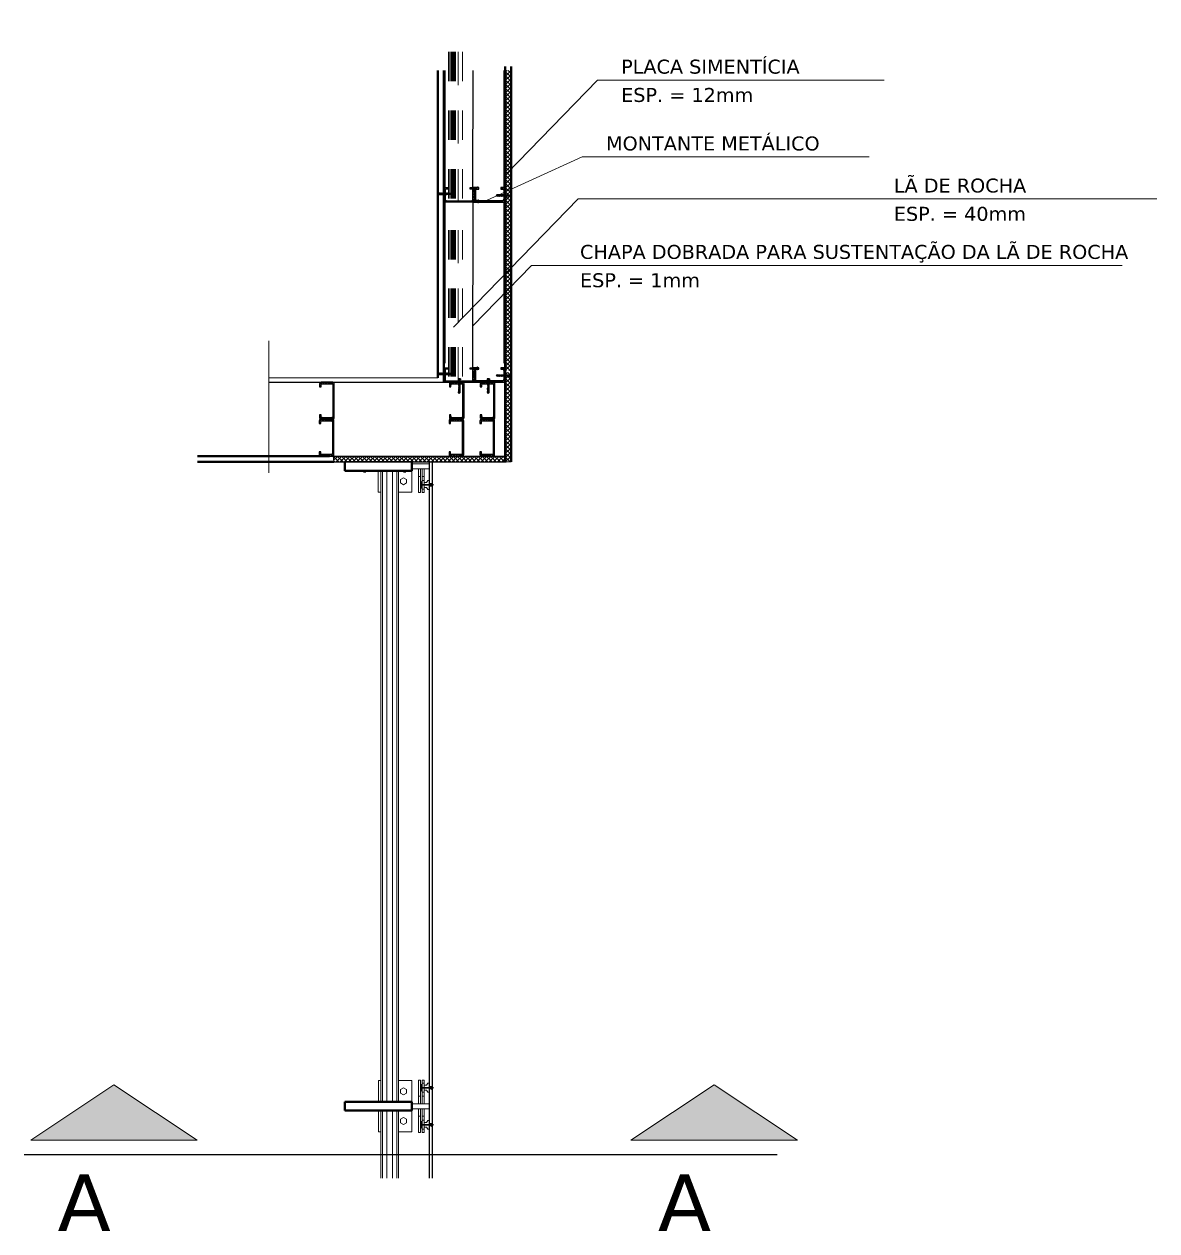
# Model space of a CAD drawing. Header units: millimetres. Extents: x 908.4 to 963.4, y 274.9 to 316.3.
# Drawn here: x 950.08 to 953.948, y 293.958 to 298.079 of the extents above; entities that cross this region are included whole.
import ezdxf

# ---------------------------------------------------------------- set-up
doc = ezdxf.new("R2010")
doc.units = ezdxf.units.MM
doc.header["$LTSCALE"] = 10
for name, pattern in [('BORDERX2', [3.5, 1, -0.5, 1, -0.5, 0, -0.5]), ('DASHDOT', [25.4, 12.7, -6.35, 0, -6.35]), ('HIDDEN', [9.525, 6.35, -3.175])]:
    doc.linetypes.add(name, pattern=pattern)
doc.layers.get('0').update_dxf_attribs({"color": 90})
for name, color, linetype, lineweight in [('CINZA', 252, 'Continuous', 13), ('COTA', 90, 'Continuous', 9), ('HACHT', 90, 'Continuous', 9), ('linha estutura', 252, 'Continuous', 13), ('pn 02', 16, 'Continuous', 20), ('pn 04', 130, 'Continuous', 40), ('PN-03', 180, 'Continuous', 30)]:
    doc.layers.add(name, color=color, linetype=linetype, lineweight=lineweight)
for name, color, linetype in [('ESTRUCTURA', 90, 'Continuous'), ('pn 05', 50, 'Continuous'), ('pn 06', 1, 'Continuous'), ('VIDRO', 140, 'Continuous')]:
    doc.layers.add(name, color=color, linetype=linetype)
doc.styles.add('cotanivel', font='verdana.TTF', dxfattribs={"height": 3})
pattern_1 = [(45, (797.391003, 285.470744), (-0.0070710678, 0.0070710678), []), (135, (797.391003, 285.470744), (-0.0070710678, -0.0070710678), [])]

# ---------------------------------------------------------------- blocks, each defined once
blk = doc.blocks.new('TA-LARGO')
at = {"color": 7, "linetype": 'HIDDEN'}
for p, q in [((-3.4, 3), (-4, 2.7)), ((-4, 2.7), (-4, 0.4)), ((-3.4, 0), (-4, 0.4)), ((3.4, 3), (-3.4, 3)), ((3.4, 0), (-3.4, 0)), ((-2, 2.7), (-2, 0.4)), ((-2, 0), (-2, -0.7)), ((2, 2.6), (2, 0.3)), ((3.4, 3), (4, 2.6)), ((3.4, 0), (4, 0.3)), ((4, 2.6), (4, 0.3)), ((-2, -0.7), (-3, -0.9)), ((-2, -1.4), (-3, -0.9)), ((-2, -1.4), (-0.2, -0.8)), ((2.1, 0), (2.1, -1.3))]:
    blk.add_line(p, q, dxfattribs=at)
at = {"color": 7}
for p, q in [((-3.3, -39.6), (1.9, -37.9)), ((2.9, -38.4), (-3.3, -39.6)), ((-2.2, -40.1), (-3.3, -39.6)), ((-3.3, -41.7), (1.9, -40)), ((2.9, -40.6), (-3.3, -41.7)), ((-3.2, -22.4), (2, -20.7)), ((3, -21.2), (-3.2, -22.4)), ((-2.1, -22.9), (-3.2, -22.4)), ((-3.2, -24.5), (2, -22.8)), ((3, -23.4), (-3.2, -24.5)), ((-2.1, -25.1), (-3.2, -24.5)), ((-3.2, -26.7), (2, -25)), ((3, -25.5), (-3.2, -26.7)), ((-2.1, -27.2), (-3.2, -26.7)), ((-3.2, -28.8), (2, -27.1)), ((3, -27.7), (-3.2, -28.8)), ((-2.2, -29.4), (-3.2, -28.8)), ((-3.2, -31), (1.9, -29.3)), ((3, -29.8), (-3.2, -31)), ((3, -29.8), (-3.2, -31)), ((-3.2, -33.1), (1.9, -31.4)), ((3, -32), (-3.2, -33.1)), ((-3.2, -35.3), (1.9, -33.6)), ((2.9, -34.1), (-3.2, -35.3)), ((-2.2, -35.8), (-3.2, -35.3)), ((-3.2, -37.4), (1.9, -35.7)), ((2.9, -36.3), (-3.2, -37.4)), ((-2.2, -38), (-3.2, -37.4)), ((-3.1, -5.2), (2.1, -3.5)), ((3.1, -4), (-3.1, -5.2)), ((-3.1, -7.3), (2.1, -5.6)), ((3.1, -6.2), (-3.1, -7.3)), ((-2, -7.9), (-3.1, -7.3)), ((-3.1, -9.5), (2.1, -7.8)), ((3.1, -8.3), (-3.1, -9.5)), ((-2, -10), (-3.1, -9.5)), ((-3.1, -11.6), (2.1, -9.9)), ((3.1, -10.5), (-3.1, -11.6)), ((-2.1, -12.2), (-3.1, -11.6)), ((-3.1, -13.8), (2, -12.1)), ((3.1, -12.6), (-3.1, -13.8)), ((-2.1, -14.3), (-3.1, -13.8)), ((-3.1, -15.9), (2, -14.2)), ((3.1, -14.8), (-3.1, -15.9)), ((3.1, -14.8), (-3.1, -15.9)), ((-3.1, -18.1), (2, -16.4)), ((3, -16.9), (-3.1, -18.1)), ((-3.1, -20.2), (2, -18.5)), ((3, -19.1), (-3.1, -20.2)), ((-2.1, -20.8), (-3.1, -20.2)), ((-3, -3), (2.1, -1.3)), ((3.1, -1.9), (-3, -3)), ((3.1, -1.9), (-3, -3)), ((-2.1, -27.2), (-2.2, -28.5)), ((-2.2, -29.4), (3, -27.7)), ((-2.2, -29.4), (-2.2, -30.6)), ((-2.2, -31.5), (3, -29.8)), ((3, -32), (-2.2, -33.7)), ((-2.2, -33.7), (-2.2, -34.9)), ((-2.2, -35.8), (2.9, -34.1)), ((-2.2, -35.8), (-2.2, -37.1)), ((-2.2, -38), (2.9, -36.3)), ((-2.2, -38), (-2.2, -39.2)), ((-2.2, -40.1), (2.9, -38.4)), ((-2.2, -40.1), (-2.2, -41.4)), ((-2.2, -42.3), (2.9, -40.6)), ((-2, -10), (-2.1, -11.3)), ((-2.1, -12.2), (3.1, -10.5)), ((-2.1, -12.2), (-2.1, -13.4)), ((-2.1, -14.3), (3.1, -12.6)), ((-2.1, -14.3), (-2.1, -15.6)), ((-2.1, -16.5), (3.1, -14.8)), ((3, -16.9), (-2.1, -18.6)), ((-2.1, -18.6), (-2.1, -19.9)), ((-2.1, -20.8), (3, -19.1)), ((-2.1, -20.8), (-2.1, -22)), ((-2.1, -22.9), (3, -21.2)), ((-2.1, -22.9), (-2.1, -24.2)), ((-2.1, -25.1), (3, -23.4)), ((-2.1, -25.1), (-2.1, -26.3)), ((-2.1, -27.2), (3, -25.5)), ((-2, -1.4), (-2, -2.7)), ((-2, -3.6), (3.1, -1.9)), ((3.1, -4), (-2, -5.7)), ((-2, -5.7), (-2, -7)), ((-2, -7.9), (3.1, -6.2)), ((-2, -7.9), (-2, -9.1)), ((-2, -10), (3.1, -8.3)), ((1.9, -28.2), (1.9, -29.3)), ((3, -29.8), (1.9, -29.3)), ((1.9, -30.2), (1.9, -31.4)), ((1.9, -31.4), (3, -32)), ((1.9, -32.3), (1.9, -33.6)), ((1.9, -33.6), (2.9, -34.1)), ((1.9, -34.5), (1.9, -35.7)), ((2.9, -36.3), (1.9, -35.7)), ((1.9, -36.6), (1.9, -37.9)), ((2.9, -38.4), (1.9, -37.9)), ((1.9, -38.8), (1.9, -40)), ((2.9, -40.6), (1.9, -40)), ((1.9, -41.1), (1.9, -42.2)), ((2, -10.8), (2, -12.1)), ((3.1, -12.6), (2, -12.1)), ((2, -13.1), (2, -14.2)), ((3.1, -14.8), (2, -14.2)), ((2, -15.1), (2, -16.4)), ((2, -16.4), (3, -16.9)), ((2, -17.3), (2, -18.5)), ((2, -18.5), (3, -19.1)), ((2, -19.4), (2, -20.7)), ((3, -21.2), (2, -20.7)), ((2, -21.6), (2, -22.8)), ((3, -23.4), (2, -22.8)), ((2, -23.7), (2, -25)), ((3, -25.5), (2, -25)), ((2, -26), (2, -27.1)), ((3, -27.7), (2, -27.1)), ((3.1, -1.9), (2.1, -1.3)), ((2.1, -2.2), (2.1, -3.5)), ((2.1, -3.5), (3.1, -4)), ((2.1, -4.4), (2.1, -5.6)), ((2.1, -5.6), (3.1, -6.2)), ((2.1, -6.5), (2.1, -7.8)), ((3.1, -8.3), (2.1, -7.8)), ((2.1, -8.7), (2.1, -9.9)), ((3.1, -10.5), (2.1, -9.9)), ((-2.2, -42.3), (-3.3, -41.7)), ((-3.3, -43.9), (1.9, -42.2)), ((2.9, -42.7), (-3.3, -43.9)), ((-2.3, -44.4), (-3.3, -43.9)), ((-2.3, -44.4), (2.9, -42.7)), ((-2.3, -44.4), (-2.3, -44.9)), ((-0.2, -47), (-2.3, -44.9)), ((-2.2, -42.3), (-2.2, -43.5)), ((-0.2, -47), (1.8, -44.9)), ((1.9, -43.1), (1.8, -44.9)), ((2.9, -42.7), (1.9, -42.2))]:
    blk.add_line(p, q, dxfattribs=at)
at = {"linetype": 'HIDDEN'}
for p, q in [((-0.2, -0.8), (-3, -0.9)), ((-2, -0.7), (-0.2, -0.8))]:
    blk.add_line(p, q, dxfattribs=at)
at = {"color": 7}
for points in [[(-2.2, -33.7), (-3.2, -33.1), (-2.2, -32.8), (-2.2, -31.5), (-3.2, -31), (-2.2, -30.6)], [(-2, -5.7), (-3.1, -5.2), (-2, -4.8), (-2, -3.6), (-3, -3), (-2, -2.7)], [(-2.1, -18.6), (-3.1, -18.1), (-2.1, -17.7), (-2.1, -16.5), (-3.1, -15.9), (-2.1, -15.6)]]:
    blk.add_lwpolyline(points, dxfattribs=at)
at = {"color": 7, "linetype": 'HIDDEN'}
for centre, radius, start, end in [((-3, 1.4), 1.63, 51.9056, 127.6634), ((-3, 1.6), 1.63, 231.9056, 307.6634), ((0, -3), 6, 70.3133, 109.2557), ((0, 6), 6, 250.3133, 289.2557), ((3, 1.4), 1.63, 51.9056, 127.6634), ((3, 1.6), 1.63, 231.9056, 307.6634)]:
    blk.add_arc(centre, radius, start, end, dxfattribs=at)

msp = doc.modelspace()

# ---------------------------------------------------------------- hatches: boundary and pattern name
at = {"layer": 'CINZA'}
h = msp.add_hatch(dxfattribs=at)
h.set_pattern_fill('_USER', color=256, scale=0.01, angle=45, style=0, double=1, pattern_type=0)
h.set_pattern_definition(pattern_1)
h.paths.add_polyline_path([(951.7427, 297.9207), (951.7227, 297.9207), (951.7227, 297.5921), (951.7427, 297.5921)])
h = msp.add_hatch(dxfattribs=at)
h.set_pattern_fill('_USER', color=256, scale=0.01, angle=45, style=0, double=1, pattern_type=0)
h.set_pattern_definition(pattern_1)
h.paths.add_polyline_path([(951.7427, 297.5921), (951.7227, 297.5921), (951.7227, 297.4954), (951.7232, 297.4954), (951.7238, 297.4964), (951.7241, 297.4954), (951.7254, 297.4953), (951.7259, 297.4964), (951.7262, 297.4953), (951.7275, 297.4953), (951.7281, 297.4964), (951.7284, 297.4953), (951.7297, 297.4953), (951.7302, 297.4963), (951.7305, 297.4953), (951.7318, 297.4953), (951.7324, 297.4963), (951.7327, 297.4953), (951.734, 297.4952), (951.7345, 297.4963), (951.7348, 297.4952), (951.7361, 297.4952), (951.7367, 297.4963), (951.737, 297.4952), (951.7383, 297.4952), (951.7393, 297.4972), (951.7427, 297.4972)])
h.paths.add_polyline_path([(951.7427, 297.4892), (951.7396, 297.4892), (951.7396, 297.4911), (951.7383, 297.4911), (951.7378, 297.4901), (951.7374, 297.4911), (951.7362, 297.4911), (951.7356, 297.4901), (951.7353, 297.4911), (951.734, 297.4911), (951.7335, 297.4901), (951.7331, 297.4912), (951.7319, 297.4912), (951.7313, 297.4901), (951.731, 297.4912), (951.7297, 297.4912), (951.7292, 297.4902), (951.7288, 297.4912), (951.7276, 297.4912), (951.727, 297.4902), (951.7267, 297.4912), (951.7254, 297.4912), (951.7249, 297.4902), (951.7245, 297.4913), (951.7233, 297.4913), (951.7227, 297.4902), (951.7227, 297.4757), (951.7227, 296.8954), (951.7232, 296.8954), (951.7238, 296.8964), (951.7241, 296.8954), (951.7254, 296.8953), (951.7259, 296.8964), (951.7262, 296.8953), (951.7275, 296.8953), (951.7281, 296.8964), (951.7284, 296.8953), (951.7297, 296.8953), (951.7302, 296.8963), (951.7305, 296.8953), (951.7318, 296.8953), (951.7324, 296.8963), (951.7327, 296.8953), (951.734, 296.8952), (951.7345, 296.8963), (951.7348, 296.8952), (951.7361, 296.8952), (951.7367, 296.8963), (951.737, 296.8952), (951.7383, 296.8952), (951.7393, 296.8972), (951.7427, 296.8972)])
h = msp.add_hatch(dxfattribs=at)
h.set_pattern_fill('_USER', color=256, scale=0.01, angle=45, style=0, double=1, pattern_type=0)
h.set_pattern_definition([(45, (797.391003, 285.483744), (-0.0070710678, 0.0070710678), []), (135, (797.391003, 285.483744), (-0.0070710678, -0.0070710678), [])])
h.paths.add_polyline_path([(951.7427, 296.8945), (951.7427, 296.8946), (951.7426, 296.8878), (951.7425, 296.8876, -0.068865), (951.7423, 296.8872), (951.74, 296.8872, -0.068865), (951.7398, 296.8876), (951.7396, 296.8878), (951.7396, 296.8891), (951.7383, 296.8891), (951.7378, 296.8881), (951.7374, 296.8891), (951.7362, 296.8891), (951.7356, 296.8881), (951.7353, 296.8891), (951.734, 296.8891), (951.7335, 296.8881), (951.7331, 296.8892), (951.7319, 296.8892), (951.7313, 296.8881), (951.731, 296.8892), (951.7297, 296.8892), (951.7292, 296.8882), (951.7288, 296.8892), (951.7276, 296.8892), (951.727, 296.8882), (951.7254, 296.8933), (951.7241, 296.8934), (951.7254, 296.8892), (951.7249, 296.8882), (951.7245, 296.8893), (951.7233, 296.8893), (951.7227, 296.8882), (951.7227, 296.8737), (951.7227, 296.6707), (951.7227, 296.5837), (951.7427, 296.5837)])
for points in [[(950.6713, 294.2673), (950.3867, 294.4567), (950.1022, 294.2673)], [(952.7216, 294.2673), (952.437, 294.4567), (952.1524, 294.2673)]]:
    msp.add_hatch(color=256, dxfattribs=at).paths.add_polyline_path(points)
at = {"layer": 'HACHT'}
h = msp.add_hatch(dxfattribs=at)
h.set_pattern_fill('STEEL', color=256, scale=0.002, style=0)
h.set_pattern_definition([(135, (1105.8444587, 286.043673), (0.00449012806, 0.00449012806), []), (135, (1105.8444587, 286.046848), (0.00449012806, 0.00449012806), [])])
h.paths.add_polyline_path([(951.5177, 297.5207), (951.5277, 297.5207), (951.5277, 297.5157), (951.5227, 297.5157, 0.414214), (951.5177, 297.5107), (951.5177, 297.4807, 0.414214), (951.5227, 297.4757), (951.6077, 297.4757, 0.414214), (951.6127, 297.4807), (951.6127, 297.5107, 0.414214), (951.6077, 297.5157), (951.6027, 297.5157), (951.6027, 297.5207), (951.6127, 297.5207, -0.414214), (951.6177, 297.5157), (951.6177, 297.4757, -0.414214), (951.6127, 297.4707), (951.5177, 297.4707, -0.414214), (951.5127, 297.4757), (951.5127, 297.5157, -0.414214)])
h = msp.add_hatch(dxfattribs=at)
h.set_pattern_fill('STEEL', color=256, scale=0.002, style=0)
h.set_pattern_definition([(45, (797.391003, 286.043673), (-0.00449012806, 0.00449012806), []), (45, (797.391003, 286.046848), (-0.00449012806, 0.00449012806), [])])
h.paths.add_polyline_path([(951.7177, 297.4807, -0.414214), (951.7127, 297.4757), (951.6277, 297.4757, -0.414214), (951.6227, 297.4807), (951.6227, 297.5107, -0.414214), (951.6277, 297.5157), (951.6327, 297.5157), (951.6327, 297.5207), (951.6227, 297.5207, 0.414214), (951.6177, 297.5157), (951.6177, 297.4757, 0.414214), (951.6227, 297.4707), (951.7177, 297.4707, 0.414214), (951.7227, 297.4757), (951.7227, 297.5157, 0.414214), (951.7177, 297.5207), (951.7077, 297.5207), (951.7077, 297.5157), (951.7127, 297.5157, -0.414214), (951.7177, 297.5107)])
h = msp.add_hatch(dxfattribs=at)
h.set_pattern_fill('STEEL', color=256, scale=0.002, style=0)
h.set_pattern_definition([(135, (1105.8444587, 285.428673), (0.00449012806, 0.00449012806), []), (135, (1105.8444587, 285.431848), (0.00449012806, 0.00449012806), [])])
h.paths.add_polyline_path([(951.5177, 296.8957, -0.414214), (951.5227, 296.9007), (951.5277, 296.9007), (951.5277, 296.9057), (951.5177, 296.9057, 0.414214), (951.5127, 296.9007), (951.5127, 296.8607, 0.414214), (951.5177, 296.8557), (951.6127, 296.8557, 0.414214), (951.6177, 296.8607), (951.6177, 296.9007, 0.414214), (951.6127, 296.9057), (951.6027, 296.9057), (951.6027, 296.9007), (951.6077, 296.9007, -0.414214), (951.6127, 296.8957), (951.6127, 296.8657, -0.414214), (951.6077, 296.8607), (951.5227, 296.8607, -0.414214), (951.5177, 296.8657)])
h = msp.add_hatch(dxfattribs=at)
h.set_pattern_fill('STEEL', color=256, scale=0.002, style=0)
h.set_pattern_definition([(45, (797.391003, 285.428673), (-0.00449012806, 0.00449012806), []), (45, (797.391003, 285.431848), (-0.00449012806, 0.00449012806), [])])
h.paths.add_polyline_path([(951.7177, 296.8657, -0.414214), (951.7127, 296.8607), (951.6277, 296.8607, -0.414214), (951.6227, 296.8657), (951.6227, 296.8957, -0.414214), (951.6277, 296.9007), (951.6327, 296.9007), (951.6327, 296.9057), (951.6227, 296.9057, 0.414214), (951.6177, 296.9007), (951.6177, 296.8607, 0.414214), (951.6227, 296.8557), (951.7177, 296.8557, 0.414214), (951.7227, 296.8607), (951.7227, 296.9007, 0.414214), (951.7177, 296.9057), (951.7077, 296.9057), (951.7077, 296.9007), (951.7127, 296.9007, -0.414214), (951.7177, 296.8957)])
h = msp.add_hatch(dxfattribs=at)
h.set_pattern_fill('STEEL', color=256, scale=0.002, angle=90, style=0)
h.set_pattern_definition([(135, (797.4373456, 285.542744), (-0.00449012806, -0.00449012806), []), (135, (797.4341706, 285.542744), (-0.00449012806, -0.00449012806), [])])
h.paths.add_polyline_path([(951.1341, 296.8557), (951.0941, 296.8557, 0.414214), (951.0891, 296.8507), (951.0891, 296.8407), (951.0941, 296.8407), (951.0941, 296.8457, -0.414214), (951.0991, 296.8507), (951.1291, 296.8507, -0.414214), (951.1341, 296.8457), (951.1341, 296.7397, -0.414214), (951.1291, 296.7347), (951.0991, 296.7347, -0.414214), (951.0941, 296.7397), (951.0941, 296.7447), (951.0891, 296.7447), (951.0891, 296.7347, 0.414214), (951.0941, 296.7297), (951.1341, 296.7297, 0.414214), (951.1391, 296.7347), (951.1391, 296.8507, 0.414214)])
h = msp.add_hatch(dxfattribs=at)
h.set_pattern_fill('STEEL', color=256, scale=0.002, angle=90, style=0)
h.set_pattern_definition([(135, (797.8807084, 285.542744), (-0.00449012806, -0.00449012806), []), (135, (797.8775334, 285.542744), (-0.00449012806, -0.00449012806), [])])
h.paths.add_polyline_path([(951.5774, 296.8557), (951.5374, 296.8557, 0.414214), (951.5324, 296.8507), (951.5324, 296.8407), (951.5374, 296.8407), (951.5374, 296.8457, -0.414214), (951.5424, 296.8507), (951.5724, 296.8507, -0.414214), (951.5774, 296.8457), (951.5774, 296.7397, -0.414214), (951.5724, 296.7347), (951.5424, 296.7347, -0.414214), (951.5374, 296.7397), (951.5374, 296.7447), (951.5324, 296.7447), (951.5324, 296.7347, 0.414214), (951.5374, 296.7297), (951.5774, 296.7297, 0.414214), (951.5824, 296.7347), (951.5824, 296.8507, 0.414214)])
h = msp.add_hatch(dxfattribs=at)
h.set_pattern_fill('STEEL', color=256, scale=0.002, angle=90, style=0)
h.set_pattern_definition([(135, (797.98618, 285.542744), (-0.00449012806, -0.00449012806), []), (135, (797.983005, 285.542744), (-0.00449012806, -0.00449012806), [])])
h.paths.add_polyline_path([(951.6829, 296.8557), (951.6429, 296.8557, 0.414214), (951.6379, 296.8507), (951.6379, 296.8407), (951.6429, 296.8407), (951.6429, 296.8457, -0.414214), (951.6479, 296.8507), (951.6779, 296.8507, -0.414214), (951.6829, 296.8457), (951.6829, 296.7397, -0.414214), (951.6779, 296.7347), (951.6479, 296.7347, -0.414214), (951.6429, 296.7397), (951.6429, 296.7447), (951.6379, 296.7447), (951.6379, 296.7347, 0.414214), (951.6429, 296.7297), (951.6829, 296.7297, 0.414214), (951.6879, 296.7347), (951.6879, 296.8507, 0.414214)])
h = msp.add_hatch(dxfattribs=at)
h.set_pattern_fill('STEEL', color=256, scale=0.002, angle=90, style=0)
h.set_pattern_definition([(135, (797.436003, 285.416744), (-0.00449012806, -0.00449012806), []), (135, (797.432828, 285.416744), (-0.00449012806, -0.00449012806), [])])
h.paths.add_polyline_path([(951.1327, 296.7297), (951.0927, 296.7297, 0.414214), (951.0877, 296.7247), (951.0877, 296.7147), (951.0927, 296.7147), (951.0927, 296.7197, -0.414214), (951.0977, 296.7247), (951.1277, 296.7247, -0.414214), (951.1327, 296.7197), (951.1327, 296.6137, -0.414214), (951.1277, 296.6087), (951.0977, 296.6087, -0.414214), (951.0927, 296.6137), (951.0927, 296.6187), (951.0877, 296.6187), (951.0877, 296.6087, 0.414214), (951.0927, 296.6037), (951.1327, 296.6037, 0.414214), (951.1377, 296.6087), (951.1377, 296.7247, 0.414214)])
h = msp.add_hatch(dxfattribs=at)
h.set_pattern_fill('STEEL', color=256, scale=0.002, angle=90, style=0)
h.set_pattern_definition([(135, (797.8793656, 285.416744), (-0.00449012806, -0.00449012806), []), (135, (797.8761906, 285.416744), (-0.00449012806, -0.00449012806), [])])
h.paths.add_polyline_path([(951.5761, 296.7297), (951.5361, 296.7297, 0.414214), (951.5311, 296.7247), (951.5311, 296.7147), (951.5361, 296.7147), (951.5361, 296.7197, -0.414214), (951.5411, 296.7247), (951.5711, 296.7247, -0.414214), (951.5761, 296.7197), (951.5761, 296.6137, -0.414214), (951.5711, 296.6087), (951.5411, 296.6087, -0.414214), (951.5361, 296.6137), (951.5361, 296.6187), (951.5311, 296.6187), (951.5311, 296.6087, 0.414214), (951.5361, 296.6037), (951.5761, 296.6037, 0.414214), (951.5811, 296.6087), (951.5811, 296.7247, 0.414214)])
h = msp.add_hatch(dxfattribs=at)
h.set_pattern_fill('STEEL', color=256, scale=0.002, angle=90, style=0)
h.set_pattern_definition([(135, (797.9848374, 285.416744), (-0.00449012806, -0.00449012806), []), (135, (797.9816624, 285.416744), (-0.00449012806, -0.00449012806), [])])
h.paths.add_polyline_path([(951.6816, 296.7297), (951.6416, 296.7297, 0.414214), (951.6366, 296.7247), (951.6366, 296.7147), (951.6416, 296.7147), (951.6416, 296.7197, -0.414214), (951.6466, 296.7247), (951.6766, 296.7247, -0.414214), (951.6816, 296.7197), (951.6816, 296.6137, -0.414214), (951.6766, 296.6087), (951.6466, 296.6087, -0.414214), (951.6416, 296.6137), (951.6416, 296.6187), (951.6366, 296.6187), (951.6366, 296.6087, 0.414214), (951.6416, 296.6037), (951.6816, 296.6037, 0.414214), (951.6866, 296.6087), (951.6866, 296.7247, 0.414214)])
at = {"layer": 'linha estutura'}
h = msp.add_hatch(dxfattribs=at)
h.set_pattern_fill('_USER', color=256, scale=0.01, angle=45, style=0, double=1, pattern_type=0)
h.set_pattern_definition([(45, (745.240635, 200.308817), (-0.0070710678, 0.0070710678), []), (135, (745.240635, 200.308817), (-0.0070710678, -0.0070710678), [])])
h.paths.add_polyline_path([(951.7227, 296.6037), (951.135, 296.6037), (951.1377, 296.5837), (951.7227, 296.5837)])

# ---------------------------------------------------------------- linework, layer by layer
msp.add_line((951.1757, 296.5837), (951.1757, 296.5537))
at = {"color": 7, "linetype": 'HIDDEN'}
for p, q in [((951.2391, 296.5534), (951.2385, 296.553)), ((951.2385, 296.5507), (951.2385, 296.553)), ((951.2391, 296.5504), (951.2385, 296.5507)), ((951.2391, 296.5534), (951.2459, 296.5533)), ((951.2391, 296.5504), (951.2459, 296.5503)), ((951.2404, 296.5533), (951.2404, 296.5547)), ((951.2405, 296.5507), (951.2405, 296.553)), ((951.2445, 296.5533), (951.2445, 296.554)), ((951.2445, 296.5507), (951.2445, 296.553)), ((951.2459, 296.5533), (951.2465, 296.5529)), ((951.2459, 296.5503), (951.2465, 296.5506)), ((951.2465, 296.5506), (951.2465, 296.5529)), ((951.3757, 296.5507), (951.3758, 296.553)), ((951.3763, 296.5504), (951.3757, 296.5507)), ((951.3763, 296.5534), (951.3758, 296.553)), ((951.3763, 296.5534), (951.3832, 296.5533)), ((951.3763, 296.5504), (951.3831, 296.5503)), ((951.3776, 296.5533), (951.3777, 296.5547)), ((951.3777, 296.5507), (951.3778, 296.553)), ((951.3817, 296.5533), (951.3817, 296.554)), ((951.3817, 296.5507), (951.3818, 296.553)), ((951.3831, 296.5503), (951.3837, 296.5506)), ((951.3832, 296.5533), (951.3838, 296.5529)), ((951.3837, 296.5506), (951.3838, 296.5529))]:
    msp.add_line(p, q, dxfattribs=at)
for centre, radius, start, end in [((951.2395, 296.5517), 0.00163, 51.6056, 127.3634), ((951.2395, 296.552), 0.00163, 231.6056, 307.3634), ((951.2425, 296.5473), 0.006, 70.0133, 108.9557), ((951.2426, 296.5563), 0.006, 250.0133, 288.9557), ((951.2455, 296.5517), 0.00163, 51.6056, 127.3634), ((951.2455, 296.5519), 0.00163, 231.6056, 307.3634), ((951.3767, 296.552), 0.00163, 231.6056, 307.3634), ((951.3767, 296.5517), 0.00163, 51.6056, 127.3634), ((951.3798, 296.5563), 0.006, 250.0133, 288.9557), ((951.3797, 296.5473), 0.006, 70.0133, 108.9557), ((951.3827, 296.5519), 0.00163, 231.6056, 307.3634), ((951.3827, 296.5517), 0.00163, 51.6056, 127.3634)]:
    msp.add_arc(centre, radius, start, end, dxfattribs=at)
at = {"layer": 'CINZA'}
for p, q in [((951.5177, 297.5207), (951.5177, 297.9207)), ((951.6117, 297.5207), (951.6122, 297.9207)), ((951.6127, 297.5207), (951.6132, 297.9207)), ((951.7177, 297.5207), (951.7177, 297.9207)), ((951.6117, 297.5217), (951.6307, 297.5217)), ((951.6117, 297.5207), (951.6281, 297.5207)), ((951.6307, 297.5217), (951.6307, 297.5207)), ((951.5177, 297.4807), (951.5177, 297.5107)), ((951.7177, 297.4807), (951.7177, 297.5107)), ((951.5177, 296.9207), (951.5177, 297.4707)), ((951.6117, 296.9055), (951.6123, 297.4708)), ((951.6123, 297.4708), (951.6358, 297.4708)), ((951.6127, 296.9067), (951.6133, 297.4698)), ((951.6133, 297.4698), (951.6358, 297.4698)), ((951.6358, 297.4698), (951.6358, 297.4708)), ((951.7177, 296.9207), (951.7177, 297.4707)), ((951.6117, 296.9067), (951.6307, 296.9067)), ((951.6117, 296.9057), (951.6281, 296.9057)), ((951.6307, 296.9067), (951.6307, 296.9057)), ((951.304, 296.5537), (951.304, 294.3987)), ((951.319, 296.5537), (951.319, 294.3987)), ((951.3375, 296.5537), (951.3375, 294.3987)), ((951.3525, 296.5537), (951.3525, 294.3987)), ((951.304, 294.3687), (951.304, 294.1385)), ((951.319, 294.3687), (951.319, 294.1385)), ((951.3375, 294.3687), (951.3375, 294.1385)), ((951.3525, 294.3687), (951.3525, 294.1385))]:
    msp.add_line(p, q, dxfattribs=at)
for points in [[(951.6273, 297.5217), (951.6273, 297.5233), (951.6284, 297.5233), (951.6284, 297.5217)], [(951.6284, 297.5157), (951.6284, 297.5139), (951.6273, 297.5139), (951.6273, 297.5157)], [(951.6294, 297.4757), (951.6294, 297.4792), (951.6315, 297.4792), (951.6315, 297.4757)], [(951.6315, 297.4698), (951.6315, 297.4692), (951.6294, 297.4692), (951.6294, 297.4698)], [(951.6273, 296.9067), (951.6273, 296.9083), (951.6284, 296.9083), (951.6284, 296.9067)], [(951.6284, 296.9007), (951.6284, 296.8989), (951.6273, 296.8989), (951.6273, 296.9007)], [(951.2979, 296.4809), (951.2894, 296.4809), (951.2894, 296.5537)], [(951.4037, 296.5537), (951.4037, 296.4809), (951.3579, 296.4809)], [(951.2982, 294.4716), (951.2897, 294.4716), (951.2897, 294.3987)], [(951.404, 294.3987), (951.404, 294.4716), (951.3582, 294.4716)], [(951.2982, 294.2959), (951.2897, 294.2959), (951.2897, 294.3687)], [(951.404, 294.3687), (951.404, 294.2959), (951.3582, 294.2959)]]:
    msp.add_lwpolyline(points, dxfattribs=at)
for points in [[(951.3756, 296.5059), (951.386, 296.512), (951.386, 296.524), (951.3756, 296.53), (951.3652, 296.524), (951.3652, 296.512)], [(950.3867, 294.4567), (950.1022, 294.2673), (950.6713, 294.2673)], [(951.3759, 294.4465), (951.3863, 294.4405), (951.3863, 294.4285), (951.3759, 294.4225), (951.3655, 294.4285), (951.3655, 294.4405)], [(952.437, 294.4567), (952.1524, 294.2673), (952.7216, 294.2673)], [(951.3759, 294.3209), (951.3863, 294.327), (951.3863, 294.339), (951.3759, 294.345), (951.3655, 294.339), (951.3655, 294.327)]]:
    msp.add_lwpolyline(points, close=True, dxfattribs=at)
at = {"layer": 'COTA'}
for p, q in [((951.728, 297.5693), (952.0377, 297.8878)), ((952.0377, 297.8878), (953.017, 297.8878)), ((951.6459, 297.4707), (951.9861, 297.6256)), ((951.9861, 297.6256), (952.9654, 297.6256)), ((951.5466, 297.044), (951.9723, 297.4819)), ((951.9723, 297.4819), (953.9485, 297.4819)), ((951.6119, 297.0481), (951.8132, 297.2552)), ((951.8132, 297.2552), (953.8299, 297.2552))]:
    msp.add_line(p, q, dxfattribs=at)
at = {"layer": 'ESTRUCTURA'}
for points in [[(951.5177, 297.5207), (951.5277, 297.5207), (951.5277, 297.5157), (951.5227, 297.5157, 0.414214), (951.5177, 297.5107), (951.5177, 297.4807, 0.414214), (951.5227, 297.4757), (951.6077, 297.4757, 0.414214), (951.6127, 297.4807), (951.6127, 297.5107, 0.414214), (951.6077, 297.5157), (951.6027, 297.5157), (951.6027, 297.5207), (951.6127, 297.5207, -0.414214), (951.6177, 297.5157), (951.6177, 297.4757, -0.414214), (951.6127, 297.4707), (951.5177, 297.4707, -0.414214), (951.5127, 297.4757), (951.5127, 297.5157, -0.414214)], [(951.7177, 297.5207), (951.7077, 297.5207), (951.7077, 297.5157), (951.7127, 297.5157, -0.414214), (951.7177, 297.5107), (951.7177, 297.4807, -0.414214), (951.7127, 297.4757), (951.6277, 297.4757, -0.414214), (951.6227, 297.4807), (951.6227, 297.5107, -0.414214), (951.6277, 297.5157), (951.6327, 297.5157), (951.6327, 297.5207), (951.6227, 297.5207, 0.414214), (951.6177, 297.5157), (951.6177, 297.4757, 0.414214), (951.6227, 297.4707), (951.7177, 297.4707, 0.414214), (951.7227, 297.4757), (951.7227, 297.5157, 0.414214)], [(951.5177, 296.9057), (951.5277, 296.9057), (951.5277, 296.9007), (951.5227, 296.9007, 0.414214), (951.5177, 296.8957), (951.5177, 296.8657, 0.414214), (951.5227, 296.8607), (951.6077, 296.8607, 0.414214), (951.6127, 296.8657), (951.6127, 296.8957, 0.414214), (951.6077, 296.9007), (951.6027, 296.9007), (951.6027, 296.9057), (951.6127, 296.9057, -0.414214), (951.6177, 296.9007), (951.6177, 296.8607, -0.414214), (951.6127, 296.8557), (951.5177, 296.8557, -0.414214), (951.5127, 296.8607), (951.5127, 296.9007, -0.414214)], [(951.7177, 296.9057), (951.7077, 296.9057), (951.7077, 296.9007), (951.7127, 296.9007, -0.414214), (951.7177, 296.8957), (951.7177, 296.8657, -0.414214), (951.7127, 296.8607), (951.6277, 296.8607, -0.414214), (951.6227, 296.8657), (951.6227, 296.8957, -0.414214), (951.6277, 296.9007), (951.6327, 296.9007), (951.6327, 296.9057), (951.6227, 296.9057, 0.414214), (951.6177, 296.9007), (951.6177, 296.8607, 0.414214), (951.6227, 296.8557), (951.7177, 296.8557, 0.414214), (951.7227, 296.8607), (951.7227, 296.9007, 0.414214)], [(951.0891, 296.8507), (951.0891, 296.8407), (951.0941, 296.8407), (951.0941, 296.8457, -0.414214), (951.0991, 296.8507), (951.1291, 296.8507, -0.414214), (951.1341, 296.8457), (951.1341, 296.7397, -0.414214), (951.1291, 296.7347), (951.0991, 296.7347, -0.414214), (951.0941, 296.7397), (951.0941, 296.7447), (951.0891, 296.7447), (951.0891, 296.7347, 0.414214), (951.0941, 296.7297), (951.1341, 296.7297, 0.414214), (951.1391, 296.7347), (951.1391, 296.8507, 0.414214), (951.1341, 296.8557), (951.0941, 296.8557, 0.414214)], [(951.5324, 296.8507), (951.5324, 296.8407), (951.5374, 296.8407), (951.5374, 296.8457, -0.414214), (951.5424, 296.8507), (951.5724, 296.8507, -0.414214), (951.5774, 296.8457), (951.5774, 296.7397, -0.414214), (951.5724, 296.7347), (951.5424, 296.7347, -0.414214), (951.5374, 296.7397), (951.5374, 296.7447), (951.5324, 296.7447), (951.5324, 296.7347, 0.414214), (951.5374, 296.7297), (951.5774, 296.7297, 0.414214), (951.5824, 296.7347), (951.5824, 296.8507, 0.414214), (951.5774, 296.8557), (951.5374, 296.8557, 0.414214)], [(951.6379, 296.8507), (951.6379, 296.8407), (951.6429, 296.8407), (951.6429, 296.8457, -0.414214), (951.6479, 296.8507), (951.6779, 296.8507, -0.414214), (951.6829, 296.8457), (951.6829, 296.7397, -0.414214), (951.6779, 296.7347), (951.6479, 296.7347, -0.414214), (951.6429, 296.7397), (951.6429, 296.7447), (951.6379, 296.7447), (951.6379, 296.7347, 0.414214), (951.6429, 296.7297), (951.6829, 296.7297, 0.414214), (951.6879, 296.7347), (951.6879, 296.8507, 0.414214), (951.6829, 296.8557), (951.6429, 296.8557, 0.414214)], [(951.0877, 296.7247), (951.0877, 296.7147), (951.0927, 296.7147), (951.0927, 296.7197, -0.414214), (951.0977, 296.7247), (951.1277, 296.7247, -0.414214), (951.1327, 296.7197), (951.1327, 296.6137, -0.414214), (951.1277, 296.6087), (951.0977, 296.6087, -0.414214), (951.0927, 296.6137), (951.0927, 296.6187), (951.0877, 296.6187), (951.0877, 296.6087, 0.414214), (951.0927, 296.6037), (951.1327, 296.6037, 0.414214), (951.1377, 296.6087), (951.1377, 296.7247, 0.414214), (951.1327, 296.7297), (951.0927, 296.7297, 0.414214)], [(951.5311, 296.7247), (951.5311, 296.7147), (951.5361, 296.7147), (951.5361, 296.7197, -0.414214), (951.5411, 296.7247), (951.5711, 296.7247, -0.414214), (951.5761, 296.7197), (951.5761, 296.6137, -0.414214), (951.5711, 296.6087), (951.5411, 296.6087, -0.414214), (951.5361, 296.6137), (951.5361, 296.6187), (951.5311, 296.6187), (951.5311, 296.6087, 0.414214), (951.5361, 296.6037), (951.5761, 296.6037, 0.414214), (951.5811, 296.6087), (951.5811, 296.7247, 0.414214), (951.5761, 296.7297), (951.5361, 296.7297, 0.414214)], [(951.6366, 296.7247), (951.6366, 296.7147), (951.6416, 296.7147), (951.6416, 296.7197, -0.414214), (951.6466, 296.7247), (951.6766, 296.7247, -0.414214), (951.6816, 296.7197), (951.6816, 296.6137, -0.414214), (951.6766, 296.6087), (951.6466, 296.6087, -0.414214), (951.6416, 296.6137), (951.6416, 296.6187), (951.6366, 296.6187), (951.6366, 296.6087, 0.414214), (951.6416, 296.6037), (951.6816, 296.6037, 0.414214), (951.6866, 296.6087), (951.6866, 296.7247, 0.414214), (951.6816, 296.7297), (951.6416, 296.7297, 0.414214)]]:
    msp.add_lwpolyline(points, format="xyb", close=True, dxfattribs=at)
at = {"layer": 'HACHT', "linetype": 'BORDERX2', "ltscale": 1e-05}
for p, q in [((951.5288, 297.4839), (951.5288, 298.0789)), ((951.5343, 297.4839), (951.5343, 298.0789)), ((951.5381, 297.4839), (951.5381, 298.0789)), ((951.5418, 297.4839), (951.5418, 298.0789)), ((951.5436, 297.4839), (951.5436, 298.0789)), ((951.5473, 297.4839), (951.5473, 298.0789)), ((951.551, 297.4839), (951.551, 298.0789)), ((951.5529, 297.4839), (951.5529, 298.0789)), ((951.5622, 297.4839), (951.5622, 298.0789)), ((951.5622, 297.4728), (951.5622, 298.0678)), ((951.5622, 297.4728), (951.5622, 298.0678)), ((951.5622, 297.4709), (951.5622, 298.0659)), ((951.5622, 297.4709), (951.5622, 298.0659)), ((951.5622, 297.4709), (951.5622, 298.0659)), ((951.577, 297.4839), (951.577, 298.0789)), ((951.5288, 296.8757), (951.5288, 297.4707)), ((951.5343, 296.8757), (951.5343, 297.4707)), ((951.5381, 296.8757), (951.5381, 297.4707)), ((951.5418, 296.8757), (951.5418, 297.4707)), ((951.5436, 296.8757), (951.5436, 297.4707)), ((951.5473, 296.8757), (951.5473, 297.4707)), ((951.551, 296.8757), (951.551, 297.4707)), ((951.5529, 296.8757), (951.5529, 297.4707)), ((951.5622, 296.8757), (951.5622, 297.4707)), ((951.5622, 296.8646), (951.5622, 297.4596)), ((951.5622, 296.8646), (951.5622, 297.4596)), ((951.5622, 296.8628), (951.5622, 297.4578)), ((951.5622, 296.8628), (951.5622, 297.4578)), ((951.5622, 296.8628), (951.5622, 297.4578)), ((951.577, 296.8757), (951.577, 297.4707))]:
    msp.add_line(p, q, dxfattribs=at)
at = {"layer": 'linha estutura'}
for p, q in [((950.9159, 296.9979), (950.9159, 296.5462)), ((951.135, 296.6043), (951.1377, 296.5837))]:
    msp.add_line(p, q, dxfattribs=at)
at = {"layer": 'pn 02'}
for p, q in [((950.9159, 296.8707), (951.4927, 296.8707)), ((951.4037, 296.5773), (951.4644, 296.5773)), ((951.4644, 296.5773), (951.4644, 296.5602)), ((951.6927, 296.5837), (951.7427, 296.5837)), ((951.2982, 296.5537), (951.2982, 294.3987)), ((951.3582, 296.5537), (951.3582, 294.3987)), ((951.4037, 296.5602), (951.4644, 296.5602)), ((951.4272, 296.4793), (951.4272, 296.5602)), ((951.4335, 296.5344), (951.4272, 296.5344)), ((951.4335, 296.5222), (951.4335, 296.5602)), ((951.4397, 296.4793), (951.4397, 296.5602)), ((951.4397, 296.5344), (951.446, 296.5344)), ((951.446, 296.4793), (951.446, 296.5602)), ((951.4335, 296.4889), (951.4335, 296.5222)), ((951.4335, 296.5141), (951.4397, 296.5181)), ((951.4335, 296.4971), (951.4397, 296.4931)), ((951.4335, 296.4793), (951.4335, 296.4889)), ((951.4354, 296.4959), (951.4354, 296.5153)), ((951.4366, 296.4951), (951.4366, 296.5161)), ((951.4379, 296.4943), (951.4379, 296.5169)), ((951.4397, 296.5207), (951.446, 296.5207)), ((951.4397, 296.5068), (951.4744, 296.5068)), ((951.4397, 296.5056), (951.4793, 296.5056)), ((951.4397, 296.5043), (951.4735, 296.5043)), ((951.4397, 296.5043), (951.4744, 296.5043)), ((951.4397, 296.4905), (951.446, 296.4905)), ((951.446, 296.5134), (951.4546, 296.5134)), ((951.446, 296.497), (951.4546, 296.497)), ((951.4546, 296.5134), (951.4586, 296.5205)), ((951.4546, 296.497), (951.4586, 296.4899)), ((951.4586, 296.5205), (951.4644, 296.5205)), ((951.4586, 296.4899), (951.4644, 296.4899)), ((951.4644, 296.5097), (951.469, 296.5097)), ((951.4644, 296.5084), (951.4693, 296.5084)), ((951.4644, 296.5027), (951.4693, 296.5027)), ((951.4644, 296.5015), (951.469, 296.5015)), ((951.469, 296.5097), (951.4744, 296.5123)), ((951.469, 296.5015), (951.4744, 296.4988)), ((951.4693, 296.5084), (951.4744, 296.5109)), ((951.4693, 296.5027), (951.4744, 296.5002)), ((951.4335, 296.4793), (951.4272, 296.4793)), ((951.4397, 296.4793), (951.446, 296.4793)), ((951.4272, 294.4732), (951.4272, 294.3923)), ((951.4335, 294.4732), (951.4272, 294.4732)), ((951.4335, 294.4732), (951.4335, 294.4636)), ((951.4397, 294.4732), (951.4397, 294.3923)), ((951.4397, 294.4732), (951.446, 294.4732)), ((951.446, 294.4732), (951.446, 294.3923)), ((951.4335, 294.4636), (951.4335, 294.4303)), ((951.4335, 294.4554), (951.4397, 294.4594)), ((951.4335, 294.4384), (951.4397, 294.4344)), ((951.4335, 294.4303), (951.4335, 294.3923)), ((951.4354, 294.4566), (951.4354, 294.4372)), ((951.4366, 294.4574), (951.4366, 294.4364)), ((951.4379, 294.4582), (951.4379, 294.4356)), ((951.4397, 294.462), (951.446, 294.462)), ((951.4397, 294.4482), (951.4735, 294.4482)), ((951.4397, 294.4482), (951.4744, 294.4482)), ((951.4397, 294.4469), (951.4793, 294.4469)), ((951.4397, 294.4457), (951.4744, 294.4457)), ((951.4397, 294.4318), (951.446, 294.4318)), ((951.446, 294.4555), (951.4546, 294.4555)), ((951.446, 294.4391), (951.4546, 294.4391)), ((951.4546, 294.4555), (951.4586, 294.4626)), ((951.4546, 294.4391), (951.4586, 294.432)), ((951.4586, 294.4626), (951.4644, 294.4626)), ((951.4586, 294.432), (951.4644, 294.432)), ((951.4644, 294.451), (951.469, 294.451)), ((951.4644, 294.4498), (951.4693, 294.4498)), ((951.4644, 294.4441), (951.4693, 294.4441)), ((951.4644, 294.4428), (951.469, 294.4428)), ((951.469, 294.451), (951.4744, 294.4537)), ((951.469, 294.4428), (951.4744, 294.4402)), ((951.4693, 294.4498), (951.4744, 294.4523)), ((951.4693, 294.4441), (951.4744, 294.4415)), ((951.4037, 294.3923), (951.4644, 294.3923)), ((951.4335, 294.4181), (951.4272, 294.4181)), ((951.4397, 294.4181), (951.446, 294.4181)), ((951.4644, 294.3923), (951.4644, 294.3752)), ((951.2982, 294.3687), (951.2982, 294.1385)), ((951.3582, 294.3687), (951.3582, 294.1385)), ((951.4037, 294.3752), (951.4644, 294.3752)), ((951.4272, 294.2943), (951.4272, 294.3752)), ((951.4335, 294.3494), (951.4272, 294.3494)), ((951.4335, 294.3372), (951.4335, 294.3752)), ((951.4397, 294.2943), (951.4397, 294.3752)), ((951.4397, 294.3494), (951.446, 294.3494)), ((951.446, 294.2943), (951.446, 294.3752)), ((951.4335, 294.3039), (951.4335, 294.3372)), ((951.4335, 294.3291), (951.4397, 294.3331)), ((951.4335, 294.3121), (951.4397, 294.3081)), ((951.4354, 294.3109), (951.4354, 294.3303)), ((951.4366, 294.3101), (951.4366, 294.3311)), ((951.4379, 294.3093), (951.4379, 294.3319)), ((951.4397, 294.3357), (951.446, 294.3357)), ((951.4397, 294.3218), (951.4744, 294.3218)), ((951.4397, 294.3206), (951.4793, 294.3206)), ((951.4397, 294.3193), (951.4735, 294.3193)), ((951.4397, 294.3193), (951.4744, 294.3193)), ((951.4397, 294.3055), (951.446, 294.3055)), ((951.446, 294.3284), (951.4546, 294.3284)), ((951.446, 294.312), (951.4546, 294.312)), ((951.4546, 294.3284), (951.4586, 294.3355)), ((951.4546, 294.312), (951.4586, 294.3049)), ((951.4586, 294.3355), (951.4644, 294.3355)), ((951.4586, 294.3049), (951.4644, 294.3049)), ((951.4644, 294.3247), (951.469, 294.3247)), ((951.4644, 294.3234), (951.4693, 294.3234)), ((951.4644, 294.3177), (951.4693, 294.3177)), ((951.4644, 294.3165), (951.469, 294.3165)), ((951.469, 294.3247), (951.4744, 294.3273)), ((951.469, 294.3165), (951.4744, 294.3138)), ((951.4693, 294.3234), (951.4744, 294.3259)), ((951.4693, 294.3177), (951.4744, 294.3152)), ((951.4335, 294.2943), (951.4272, 294.2943)), ((951.4335, 294.2943), (951.4335, 294.3039)), ((951.4397, 294.2943), (951.446, 294.2943))]:
    msp.add_line(p, q, dxfattribs=at)
at = {"layer": 'pn 04'}
for p, q in [((951.7227, 297.9337), (951.7227, 296.5837)), ((951.7427, 297.9337), (951.7427, 296.5837)), ((951.4927, 297.9207), (951.4927, 296.8707)), ((951.5127, 297.9207), (951.5127, 296.8557)), ((950.6723, 296.6037), (951.1227, 296.6037)), ((950.6723, 296.5837), (951.1377, 296.5837)), ((951.1757, 296.5837), (951.1757, 296.5537)), ((951.4037, 296.5837), (951.4037, 296.5537)), ((951.1757, 296.5537), (951.4037, 296.5537)), ((951.1757, 294.3987), (951.1757, 294.3687)), ((951.1757, 294.3987), (951.4037, 294.3987)), ((951.4037, 294.3987), (951.4037, 294.3687)), ((951.1757, 294.3687), (951.4037, 294.3687))]:
    msp.add_line(p, q, dxfattribs=at)
at = {"layer": 'pn 05'}
for p, q in [((950.8565, 296.6037), (951.7257, 296.6037)), ((950.8565, 296.5837), (951.7257, 296.5837))]:
    msp.add_line(p, q, dxfattribs=at)
msp.add_lwpolyline([(950.9159, 296.8557), (951.7227, 296.8557)], dxfattribs=at)
at = {"layer": 'pn 06', "linetype": 'DASHDOT', "ltscale": 0.05}
msp.add_line((950.0798, 294.2189), (952.6521, 294.2189), dxfattribs=at)
at = {"layer": 'PN-03'}
msp.add_line((951.1757, 296.5837), (951.4037, 296.5837), dxfattribs=at)
msp.add_line((951.1757, 296.5837), (951.4037, 296.5837), dxfattribs=at)
at = {"layer": 'VIDRO'}
for p, q in [((951.4644, 294.1385), (951.4644, 296.5837)), ((951.4744, 294.1385), (951.4744, 296.5837))]:
    msp.add_line(p, q, dxfattribs=at)

# ---------------------------------------------------------------- block references
at = {"yscale": 0.0009999999999763531, "zscale": 0.001}
for p, xscale, rotation in [((951.4959, 297.4995), -0.0009999999999947627, 90.29999999399524), ((951.7397, 297.4932), 0.000999999999995358, 269.6999999994911), ((951.4959, 296.8845), -0.0009999999999947627, 90.29999999399524), ((951.5663, 296.8645), 0.001000000000051903, 359.700000002765), ((951.6653, 296.8645), 0.001000000000051903, 359.700000002765), ((951.7397, 296.8782), 0.000999999999995358, 269.6999999994911)]:
    msp.add_blockref('TA-LARGO', p, dxfattribs=dict(at, xscale=xscale, rotation=rotation))

# ---------------------------------------------------------------- texts
at = {"layer": 'COTA', "style": 'cotanivel'}
for s, height, p in [('PLACA SIMENTÍCIA', 0.047796, (952.1187, 297.9098, -0.1606)), ('ESP. = 12mm', 0.047796, (952.1187, 297.8132, -0.1606)), ('MONTANTE METÁLICO', 0.047796, (952.0671, 297.6475, -0.1606)), ('LÃ DE ROCHA ', 0.047796, (953.0501, 297.5038, -0.1606)), ('ESP. = 40mm', 0.047796, (953.0501, 297.4072, -0.1606)), ('CHAPA DOBRADA PARA SUSTENTAÇÃO DA LÃ DE ROCHA', 0.047796, (951.9783, 297.2772, -0.1606)), ('ESP. = 1mm', 0.0478, (951.9783, 297.1805, -0.1606)), ('A', 0.1935, (950.1941, 293.9581)), ('A', 0.1935, (952.2444, 293.9581))]:
    msp.add_text(s, height=height, dxfattribs=at).set_placement(p)

doc.saveas('drawing.dxf')
